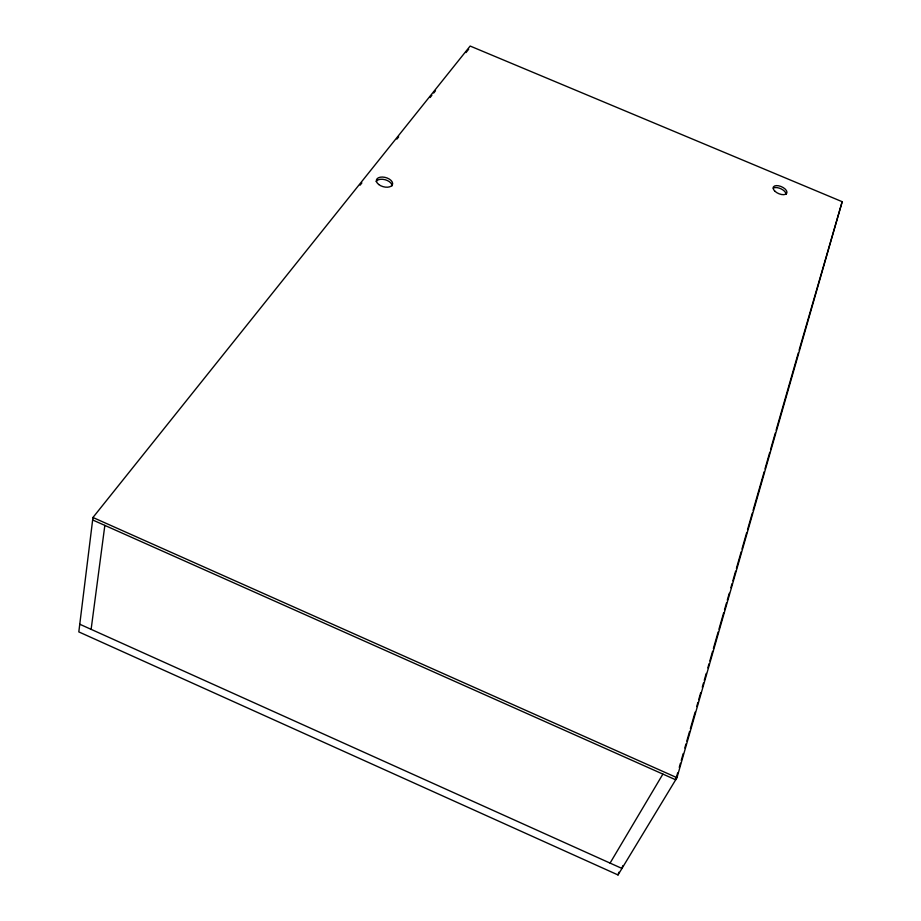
<?xml version="1.0" encoding="UTF-8"?>
<svg xmlns="http://www.w3.org/2000/svg" width="921" height="921" viewBox="0 0 921 921"><rect width="100%" height="100%" fill="white"/><g stroke="black" fill="none" stroke-linecap="round" stroke-linejoin="round"><path stroke-width="1.38" d="M92.952 517.487L78.815 631.898L618.014 874.95L676.958 777.692L842.185 201.699L470.159 46.05L92.952 517.487L676.958 777.692M91.121 629.354L104.844 525.396M677.672 772.892L675.692 779.799L92.653 519.962M679.261 767.366L680.446 763.221M681.241 760.458L683.232 753.539M684.821 748.013L686.007 743.869M686.801 741.106L689.576 731.435M690.37 728.672L695.136 712.094M696.725 706.568L697.922 702.424M698.705 699.661L700.697 692.753M702.286 687.216L703.471 683.071M704.266 680.308L706.257 673.401M707.846 667.875L709.032 663.73M709.826 660.967L712.601 651.297M713.395 648.534L718.161 631.956M718.956 629.193L723.722 612.603M724.516 609.84L726.496 602.933M727.291 600.17L729.271 593.262M730.86 587.736L732.057 583.592M732.851 580.829L735.626 571.158M736.42 568.395L741.186 551.806M741.981 549.043L746.735 532.465M747.53 529.702L752.296 513.124M753.09 510.361L764.211 471.667M765.006 468.904L769.76 452.326M770.555 449.563L775.321 432.985M776.115 430.222L798.346 352.835M799.14 350.072L842.185 201.699M622.792 865.694L621.951 868.445L79.759 624.231M618.014 874.95L618.854 872.199M610.07 863.092L662.89 774.089M360.099 185.156L361.884 182.911M396.893 139.094L398.689 136.849M430.095 97.522L431.891 95.277M433.687 93.033L435.483 90.788M465.991 52.589L468.685 49.216M376.102 181.587A8.347 4.766 15.5 0 1 385.082 179.71A8.347 4.766 15.5 0 1 392.081 185.846M773.318 188.103A7.368 3.753 23.8 0 1 781.227 188.932A7.368 3.753 23.8 0 1 786.039 194.412M378.715 184.499A8.358 4.755 15.5 0 0 392.369 184.856A8.358 4.755 15.5 0 0 382.434 177.039A8.358 4.755 15.5 0 0 378.715 184.499M774.952 191.257A7.38 3.742 23.8 0 0 786.649 193.398A7.38 3.742 23.8 0 0 778.533 185.777A7.38 3.742 23.8 0 0 774.952 191.257"/></g></svg>
